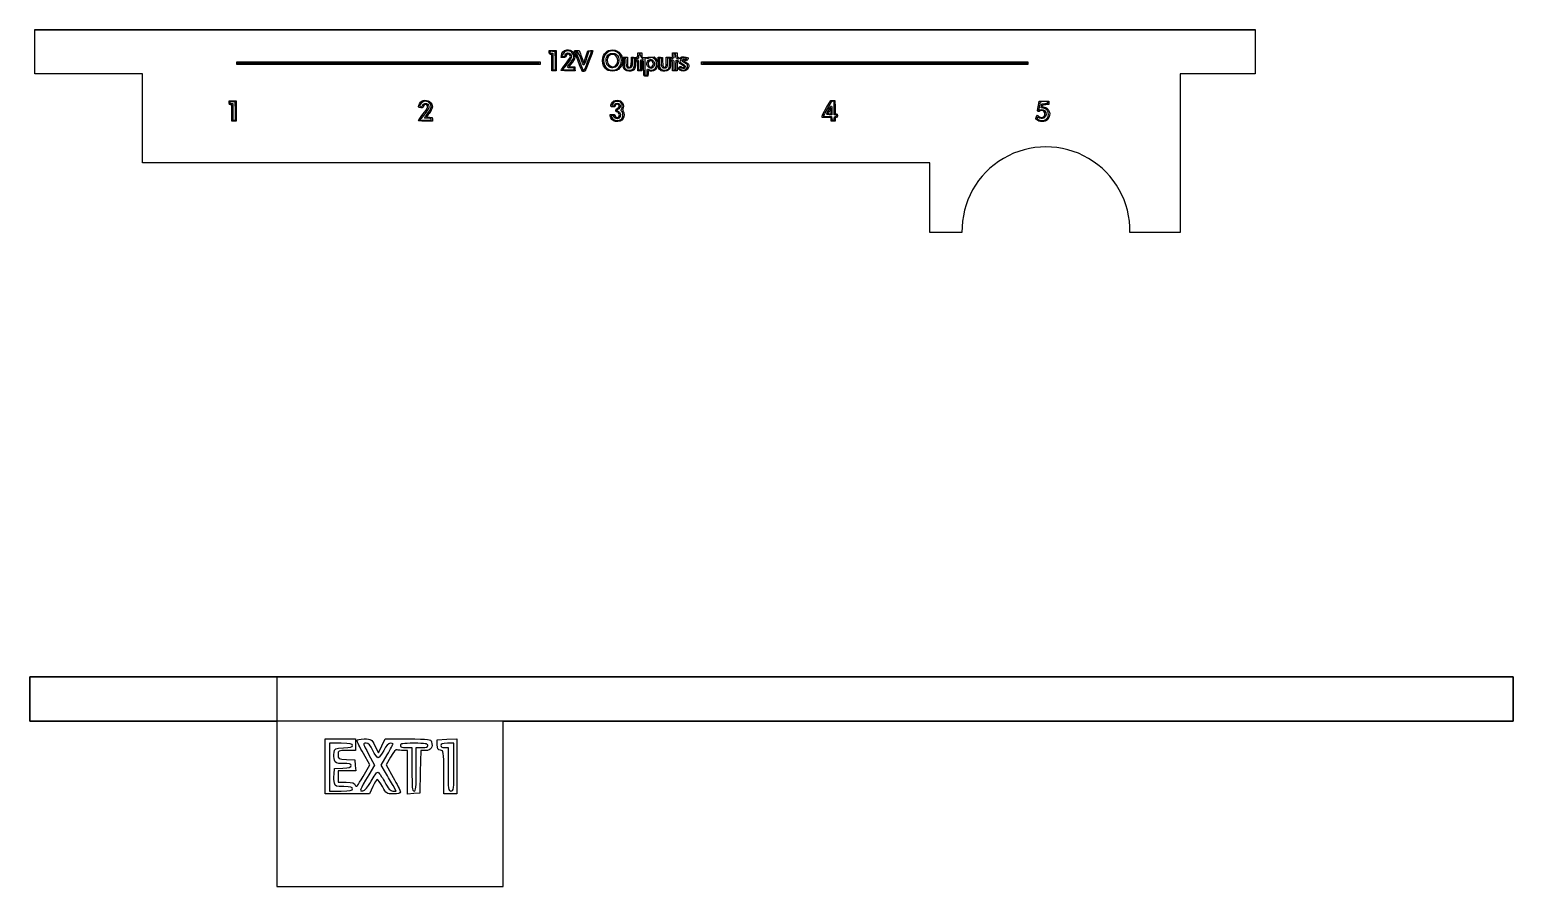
# Model space of a CAD drawing. Header units: millimetres. Extents: x 4.5 to 13.3, y 4 to 28.
# Drawn here: x 4.6 to 12.92, y 7.76 to 12.56 of the extents above; entities that cross this region are included whole.
import ezdxf

# ---------------------------------------------------------------- set-up
doc = ezdxf.new("R2010")
doc.units = ezdxf.units.MM
doc.layers.add('Front', color=7, linetype='CONTINUOUS')
doc.layers.add('Left', color=7, linetype='CONTINUOUS')

msp = doc.modelspace()

# ---------------------------------------------------------------- linework, layer by layer
at = {"layer": 'Front', "color": 7}
for points in [[(9.828779, 11.422414), (9.649096, 11.422414), (9.649096, 11.814002), (5.235316, 11.814002), (5.235316, 12.312662), (4.631078, 12.312662), (4.631078, 12.560503), (11.471509, 12.560503), (11.471509, 12.312662), (11.051954, 12.312662), (11.051954, 11.422414), (10.770367, 11.422414)], [(4.631078, 12.560385), (11.471497, 12.560385)], [(9.828771, 11.422532), (9.649096, 11.422532), (9.649096, 11.813882), (5.235316, 11.813882), (5.235316, 12.312775), (4.631078, 12.312775), (4.631078, 12.560385)], [(7.514835, 12.433161), (7.514155, 12.443733), (7.534309, 12.443733), (7.554462, 12.443733), (7.554462, 12.386977), (7.554462, 12.330221), (7.542221, 12.330221), (7.52998, 12.330221), (7.52998, 12.375708)], [(7.529981, 12.375708), (7.529981, 12.421194), (7.522747, 12.421892)], [(7.526642, 12.428153), (7.534433, 12.428153), (7.534433, 12.381413), (7.534433, 12.334672), (7.542264, 12.334672), (7.550095, 12.334672), (7.549498, 12.386421)], [(7.549497, 12.386421), (7.5489, 12.438169), (7.533877, 12.438828)], [(7.594235, 12.404783), (7.582285, 12.404783), (7.582716, 12.414332)], [(7.687864, 12.412017), (7.670962, 12.439282), (7.663722, 12.439282), (7.666732, 12.430935)], [(7.669992, 12.443733), (7.683135, 12.443733), (7.689766, 12.425371)], [(7.70251, 12.389748), (7.708625, 12.372486), (7.720141, 12.407554), (7.731658, 12.44262), (7.745445, 12.443279)], [(7.749358, 12.430935), (7.752357, 12.439282), (7.744827, 12.439282), (7.737298, 12.439282), (7.724385, 12.400332)], [(7.928512, 12.379744), (7.928387, 12.405896), (7.940629, 12.405896), (7.952871, 12.405896), (7.952871, 12.381413)], [(7.975126, 12.386523), (7.975126, 12.406128), (7.986811, 12.405455), (7.998496, 12.404782), (7.998336, 12.376961)], [(7.992933, 12.377854), (7.992933, 12.401444), (7.986256, 12.401444), (7.979578, 12.401444), (7.979509, 12.37863)], [(8.010739, 12.418138), (8.010739, 12.430378), (8.021867, 12.430378), (8.032996, 12.430378), (8.032996, 12.417816), (8.032996, 12.405254), (8.067607, 12.406837), (8.102218, 12.40842), (8.110795, 12.399844)], [(8.035222, 12.399219), (8.028545, 12.412573), (8.021867, 12.425928), (8.01519, 12.412573)], [(8.057294, 12.401444), (8.050802, 12.401444), (8.050802, 12.353591), (8.050802, 12.305738), (8.057479, 12.305738), (8.064157, 12.305738), (8.064157, 12.322431)], [(8.126863, 12.375031), (8.126136, 12.406141), (8.137991, 12.40546), (8.149847, 12.40478), (8.150485, 12.380384)], [(8.144282, 12.379041), (8.144282, 12.401444), (8.137414, 12.401444), (8.130545, 12.401444), (8.131293, 12.376004)], [(8.170991, 12.381413), (8.170991, 12.405896), (8.183232, 12.405896), (8.195475, 12.405896), (8.195475, 12.379115)], [(8.190517, 12.375911), (8.191644, 12.401444), (8.184853, 12.401444), (8.178062, 12.401444), (8.177309, 12.377189)], [(8.206603, 12.418397), (8.206603, 12.430378), (8.218844, 12.430378), (8.231086, 12.430378), (8.231086, 12.418136)], [(7.608974, 12.361356), (7.587775, 12.334672), (7.621199, 12.334672), (7.654622, 12.334672), (7.654622, 12.340237)], [(7.636501, 12.366946), (7.625013, 12.353591), (7.641486, 12.352478), (7.65796, 12.351366), (7.658641, 12.340794), (7.659321, 12.330221), (7.620248, 12.330221)], [(8.044125, 12.344021), (8.044125, 12.383638), (8.03856, 12.383638), (8.032996, 12.383638), (8.032996, 12.35693), (8.032996, 12.330221), (8.021867, 12.330221), (8.010739, 12.330221), (8.010739, 12.35667)], [(8.01519, 12.362494), (8.01519, 12.334672), (8.021867, 12.334672), (8.028545, 12.334672), (8.028545, 12.362494)], [(8.028545, 12.362494), (8.028545, 12.390316), (8.035222, 12.390316)], [(8.068607, 12.316243), (8.067495, 12.300174), (8.058582, 12.299514)], [(8.231086, 12.356929), (8.231086, 12.33022), (8.218844, 12.33022), (8.206603, 12.33022), (8.206603, 12.356393)], [(8.21328, 12.36159), (8.21328, 12.334672), (8.218776, 12.334672), (8.224271, 12.334672), (8.224896, 12.361938)], [(8.224897, 12.361938), (8.225521, 12.389203), (8.232756, 12.3899)], [(11.471497, 12.312775), (11.05195, 12.312775)], [(5.720897, 12.150493), (5.720219, 12.161066), (5.740372, 12.161066), (5.760526, 12.161066), (5.760526, 12.10431), (5.760526, 12.047554), (5.748284, 12.047554), (5.736042, 12.047554), (5.736042, 12.09304)], [(5.732704, 12.145486), (5.740494, 12.145486), (5.740494, 12.098745), (5.740494, 12.052005), (5.748325, 12.052005), (5.756156, 12.052005), (5.755559, 12.103753)], [(5.755559, 12.103753), (5.754961, 12.155501), (5.739938, 12.15616)], [(9.069629, 12.122941), (9.093556, 12.163286), (9.105187, 12.163288), (9.116819, 12.163291), (9.117429, 12.12601), (9.11804, 12.088729), (9.12416, 12.088026)], [(9.119152, 12.083165), (9.112475, 12.083165), (9.112475, 12.121002), (9.112475, 12.15884), (9.105241, 12.15877)], [(10.257136, 12.136583), (10.262064, 12.159953), (10.288773, 12.159953), (10.315481, 12.159953), (10.315481, 12.149937), (10.315481, 12.139921), (10.298854, 12.139255)], [(5.736042, 12.09304), (5.736042, 12.138527), (5.728809, 12.139224)], [(6.842786, 12.069352), (6.858923, 12.0687), (6.859603, 12.058127), (6.860284, 12.047555), (6.821211, 12.047555)], [(7.857163, 12.07749), (7.857163, 12.085391), (7.868408, 12.085391)], [(9.094669, 12.057569), (9.094669, 12.067585), (9.070186, 12.067585), (9.045703, 12.067585), (9.045703, 12.07509)], [(9.074081, 12.07378), (9.098008, 12.073148), (9.098688, 12.062576)], [(9.099121, 12.107648), (9.099121, 12.083165), (9.084653, 12.083165)], [(9.094638, 12.104866), (9.094568, 12.122115), (9.085697, 12.10584)], [(9.085758, 12.087616), (9.094661, 12.087616), (9.094661, 12.104866)], [(10.283734, 12.120916), (10.273193, 12.122141), (10.273734, 12.131031)], [(6.820741, 12.052005), (6.853359, 12.052005), (6.853359, 12.057569)], [(9.116926, 12.057569), (9.116926, 12.047554), (9.105798, 12.047554), (9.094669, 12.047554), (9.094669, 12.057569)], [(11.05195, 11.422532), (10.770372, 11.422532)]]:
    msp.add_lwpolyline(points, dxfattribs=at)
for points in [[(5.762751, 12.37251), (5.762751, 12.379187), (6.61298, 12.379187), (7.463209, 12.379187), (7.463209, 12.37251), (7.463209, 12.365833), (6.61298, 12.365833), (5.762751, 12.365833)], [(7.84604, 12.331539)], [(7.977129, 12.335958)], [(8.247148, 12.332463)], [(8.369081, 12.37251), (8.369081, 12.379187), (9.283856, 12.379187), (10.198631, 12.379187), (10.198631, 12.37251), (10.198631, 12.365833), (9.283856, 12.365833), (8.369081, 12.365833)]]:
    msp.add_lwpolyline(points, close=True, dxfattribs=at)
for points in [[(7.522747, 12.421892), (7.515812, 12.422558), (7.515486, 12.423024), (7.514835, 12.433161)], [(7.533876, 12.438827), (7.51909, 12.439473), (7.518852, 12.439396), (7.518852, 12.433819)], [(7.518852, 12.433819), (7.518852, 12.428827), (7.519779, 12.428153), (7.526642, 12.428153)], [(7.582716, 12.414332), (7.583506, 12.431866), (7.594917, 12.443868), (7.613751, 12.446973)], [(7.592289, 12.425391), (7.585508, 12.414268), (7.586381, 12.410348), (7.59564, 12.410348)], [(7.647956, 12.425391), (7.635013, 12.446621), (7.605233, 12.446621), (7.592289, 12.425391)], [(7.608702, 12.412359), (7.606255, 12.404995), (7.60585, 12.404783), (7.594235, 12.404783)], [(7.59564, 12.410348), (7.601758, 12.410348), (7.60343, 12.411238), (7.60343, 12.414498)], [(7.60343, 12.414498), (7.60343, 12.416782), (7.605506, 12.421288), (7.608043, 12.424514)], [(7.605606, 12.367798), (7.619044, 12.384776), (7.63104, 12.401299), (7.632263, 12.404516)], [(7.608043, 12.424514), (7.618271, 12.437517), (7.63905, 12.428459), (7.639034, 12.411005)], [(7.623848, 12.42297), (7.616461, 12.424824), (7.611747, 12.421521), (7.608702, 12.412359)], [(7.639034, 12.411005), (7.639034, 12.400536), (7.63557, 12.394832), (7.608974, 12.361356)], [(7.613751, 12.446973), (7.626465, 12.449069), (7.639005, 12.445174), (7.64733, 12.436543)], [(7.632263, 12.404516), (7.635208, 12.412262), (7.631163, 12.421134), (7.623848, 12.42297)], [(7.628102, 12.367042), (7.651501, 12.394451), (7.656988, 12.410579), (7.647956, 12.425391)], [(7.64733, 12.436543), (7.665556, 12.417647), (7.662341, 12.396982), (7.636501, 12.366946)], [(7.656847, 12.441498), (7.656847, 12.442742), (7.662675, 12.443733), (7.669992, 12.443733)], [(7.700074, 12.327473), (7.697757, 12.329052), (7.656847, 12.436963), (7.656847, 12.441498)], [(7.666732, 12.430935), (7.670986, 12.419141), (7.698217, 12.345934), (7.70109, 12.338568)], [(7.708804, 12.361381), (7.706055, 12.361381), (7.704337, 12.365535), (7.687864, 12.412017)], [(7.689766, 12.425371), (7.693413, 12.415272), (7.699148, 12.399241), (7.70251, 12.389748)], [(7.724385, 12.400332), (7.717216, 12.378705), (7.710286, 12.361381), (7.708804, 12.361381)], [(7.759231, 12.4416), (7.759231, 12.438126), (7.718905, 12.3318), (7.716355, 12.328552)], [(7.733645, 12.389203), (7.740638, 12.407565), (7.747709, 12.426345), (7.749358, 12.430935)], [(7.745445, 12.443283), (7.754041, 12.443692), (7.759231, 12.443061), (7.759231, 12.4416)], [(7.81859, 12.358043), (7.81166, 12.370905), (7.811679, 12.403045), (7.81866, 12.416063)], [(7.81863, 12.416063), (7.824115, 12.426346), (7.83889, 12.440536), (7.847826, 12.444104)], [(7.86892, 12.441459), (7.84059, 12.441327), (7.818794, 12.417575), (7.818777, 12.386814)], [(7.85605, 12.348943), (7.835515, 12.358071), (7.826678, 12.386528), (7.837688, 12.408076)], [(7.837688, 12.408076), (7.845157, 12.422693), (7.852427, 12.42704), (7.869405, 12.42704)], [(7.86985, 12.421468), (7.851743, 12.421468), (7.839357, 12.408259), (7.839357, 12.388906)], [(7.847826, 12.444104), (7.858499, 12.448365), (7.883905, 12.44722), (7.894045, 12.442021)], [(7.914179, 12.41146), (7.904881, 12.431129), (7.889155, 12.441551), (7.86892, 12.441459)], [(7.869405, 12.42704), (7.880161, 12.42704), (7.88505, 12.425943), (7.889829, 12.422459)], [(7.88623, 12.358495), (7.910626, 12.379024), (7.899595, 12.421438), (7.86985, 12.421468)], [(7.884045, 12.334987), (7.913241, 12.343735), (7.928222, 12.381755), (7.914179, 12.41146)], [(7.889829, 12.422459), (7.912727, 12.405764), (7.910489, 12.363294), (7.886053, 12.350809)], [(7.894045, 12.442021), (7.927895, 12.424665), (7.936712, 12.375626), (7.911317, 12.345958)], [(7.94033, 12.401444), (7.935095, 12.401444), (7.935057, 12.401264), (7.935065, 12.376405)], [(7.946634, 12.378253), (7.945628, 12.400874), (7.945473, 12.401444), (7.94033, 12.401444)], [(8.001836, 12.395672), (8.001836, 12.404412), (8.002481, 12.405896), (8.006287, 12.405896)], [(8.006287, 12.384284), (8.002651, 12.385234), (8.001836, 12.387319), (8.001836, 12.395672)], [(8.006287, 12.405896), (8.010199, 12.405896), (8.010739, 12.407379), (8.010739, 12.418138)], [(8.010739, 12.399219), (8.007771, 12.399219), (8.006287, 12.397735), (8.006287, 12.394767)], [(8.006287, 12.394767), (8.006287, 12.3918), (8.007771, 12.390316), (8.010739, 12.390316)], [(8.01519, 12.412573), (8.01519, 12.400702), (8.014697, 12.399219), (8.010739, 12.399219)], [(8.041899, 12.394767), (8.041899, 12.39823), (8.040415, 12.399219), (8.035222, 12.399219)], [(8.035222, 12.390316), (8.040415, 12.390316), (8.041899, 12.391305), (8.041899, 12.394767)], [(8.064724, 12.398662), (8.064211, 12.400192), (8.060864, 12.401444), (8.057294, 12.401444)], [(8.06193, 12.366833), (8.06193, 12.389709), (8.082827, 12.400922), (8.097714, 12.386035)], [(8.073889, 12.399775), (8.067647, 12.396819), (8.065437, 12.396551), (8.064724, 12.398662)], [(8.101995, 12.398662), (8.09318, 12.40468), (8.084934, 12.405006), (8.073889, 12.399775)], [(8.117027, 12.365494), (8.118001, 12.380463), (8.113228, 12.390995), (8.101995, 12.398662)], [(8.110795, 12.399844), (8.129874, 12.380766), (8.127748, 12.347295), (8.106552, 12.333011)], [(8.1977, 12.396107), (8.1977, 12.402214), (8.198744, 12.404359), (8.202152, 12.40525)], [(8.202152, 12.385347), (8.199044, 12.387287), (8.1977, 12.390537), (8.1977, 12.396107)], [(8.202152, 12.40525), (8.205907, 12.406232), (8.206603, 12.408286), (8.206603, 12.418397)], [(8.208828, 12.399864), (8.20638, 12.399226), (8.204377, 12.39693), (8.204377, 12.394767)], [(8.204377, 12.394767), (8.204377, 12.392605), (8.20638, 12.390311), (8.208828, 12.389671)], [(8.21328, 12.413478), (8.21328, 12.4029), (8.212614, 12.400853), (8.208828, 12.399864)], [(8.218733, 12.425928), (8.213596, 12.425928), (8.21328, 12.425206), (8.21328, 12.413478)], [(8.224854, 12.413129), (8.22423, 12.425046), (8.223811, 12.425928), (8.218733, 12.425928)], [(8.232756, 12.399634), (8.225604, 12.400321), (8.225514, 12.400477), (8.224854, 12.413129)], [(8.231086, 12.418136), (8.231086, 12.406445), (8.231343, 12.405895), (8.236858, 12.405895)], [(8.239988, 12.394767), (8.239988, 12.397844), (8.238094, 12.399119), (8.232756, 12.399634)], [(8.232756, 12.3899), (8.238094, 12.390414), (8.239988, 12.39169), (8.239988, 12.394767)], [(8.236858, 12.405895), (8.24063, 12.405895), (8.243009, 12.404449), (8.243722, 12.401723)], [(8.243722, 12.401723), (8.244737, 12.397841), (8.245227, 12.397934), (8.250747, 12.403054)], [(8.280566, 12.400786), (8.26463, 12.407818), (8.249119, 12.399845), (8.248963, 12.384539)], [(8.250747, 12.403054), (8.256088, 12.408005), (8.258185, 12.408472), (8.271698, 12.40771)], [(8.260431, 12.386402), (8.25949, 12.394576), (8.268168, 12.399067), (8.277068, 12.39501)], [(8.271698, 12.40771), (8.289938, 12.406682), (8.295677, 12.402633), (8.291594, 12.393674)], [(8.277068, 12.39501), (8.281798, 12.392855), (8.283354, 12.392896), (8.284815, 12.395211)], [(8.291594, 12.393674), (8.288381, 12.38662), (8.282998, 12.384343), (8.277562, 12.387738)], [(8.284815, 12.395209), (8.286069, 12.397193), (8.284732, 12.398948), (8.280566, 12.400786)], [(6.61298, 12.374736), (6.050612, 12.374736), (5.767203, 12.37399), (5.767203, 12.37251)], [(5.767203, 12.37251), (5.767203, 12.37103), (6.050612, 12.370284), (6.61298, 12.370284)], [(7.458757, 12.37251), (7.458757, 12.37399), (7.175348, 12.374736), (6.61298, 12.374736)], [(6.61298, 12.370284), (7.175348, 12.370284), (7.458757, 12.37103), (7.458757, 12.37251)], [(7.581173, 12.333575), (7.581173, 12.33542), (7.592168, 12.35082), (7.605606, 12.367798)], [(7.620245, 12.330221), (7.586918, 12.330221), (7.581173, 12.330714), (7.581173, 12.333575)], [(7.635703, 12.345801), (7.612394, 12.345801), (7.611678, 12.347802), (7.628102, 12.367042)], [(7.654622, 12.340237), (7.654622, 12.345736), (7.6544, 12.345801), (7.635703, 12.345801)], [(7.716355, 12.328552), (7.713976, 12.325521), (7.703919, 12.324854), (7.700074, 12.327473)], [(7.70109, 12.338568), (7.705096, 12.328297), (7.711476, 12.330593), (7.716551, 12.344132)], [(7.716551, 12.344132), (7.71896, 12.350559), (7.726652, 12.37084), (7.733645, 12.389203)], [(7.846034, 12.331539), (7.835947, 12.335901), (7.824634, 12.346828), (7.81859, 12.358043)], [(7.818777, 12.386814), (7.818707, 12.349834), (7.850217, 12.324852), (7.884045, 12.334987)], [(7.839357, 12.388906), (7.839357, 12.360373), (7.867083, 12.342385), (7.88623, 12.358495)], [(7.894018, 12.332193), (7.882746, 12.327074), (7.857171, 12.326725), (7.84604, 12.331541)], [(7.886053, 12.350809), (7.874997, 12.34516), (7.865843, 12.344591), (7.85605, 12.348943)], [(7.911317, 12.345958), (7.906767, 12.340643), (7.898982, 12.334448), (7.894018, 12.332193)], [(7.941514, 12.33308), (7.931167, 12.340037), (7.92866, 12.349037), (7.928512, 12.379744)], [(7.935065, 12.376405), (7.935065, 12.355471), (7.935788, 12.350194), (7.939432, 12.344218)], [(7.939432, 12.344218), (7.946138, 12.333219), (7.96174, 12.329801), (7.977129, 12.335958)], [(7.98284, 12.331159), (7.970733, 12.3261), (7.950495, 12.327041), (7.941513, 12.33308)], [(7.964627, 12.34401), (7.95098, 12.343013), (7.947943, 12.348792), (7.946634, 12.378253)], [(7.952869, 12.381413), (7.952869, 12.359897), (7.95341, 12.35639), (7.95732, 12.352478)], [(7.95732, 12.352478), (7.968693, 12.341106), (7.975126, 12.353406), (7.975126, 12.386523)], [(7.979539, 12.37863), (7.979469, 12.349954), (7.977338, 12.344939), (7.964627, 12.34401)], [(7.977136, 12.335958), (7.989961, 12.34109), (7.992933, 12.348972), (7.992933, 12.377854)], [(7.998338, 12.376961), (7.998157, 12.344778), (7.995308, 12.336368), (7.98284, 12.331159)], [(8.010739, 12.35667), (8.010739, 12.381247), (8.010426, 12.383202), (8.006287, 12.384284)], [(8.010739, 12.390316), (8.014953, 12.390316), (8.01519, 12.388831), (8.01519, 12.362494)], [(8.046897, 12.30163), (8.044892, 12.303635), (8.044125, 12.31537), (8.044125, 12.344021)], [(8.069498, 12.351143), (8.063656, 12.356985), (8.06193, 12.360563), (8.06193, 12.366833)], [(8.084875, 12.385439), (8.070257, 12.386854), (8.063194, 12.368864), (8.073317, 12.355996)], [(8.064157, 12.322431), (8.064157, 12.331612), (8.064874, 12.339124), (8.065751, 12.339124)], [(8.065751, 12.339124), (8.066629, 12.339124), (8.071487, 12.337543), (8.076547, 12.33561)], [(8.073059, 12.330188), (8.070235, 12.331985), (8.069549, 12.329841), (8.068607, 12.316243)], [(8.097714, 12.350081), (8.088569, 12.340938), (8.079357, 12.341284), (8.069498, 12.351143)], [(8.106552, 12.333011), (8.098615, 12.327662), (8.079554, 12.326056), (8.073059, 12.330188)], [(8.073317, 12.355996), (8.080432, 12.346949), (8.090635, 12.348616), (8.096056, 12.359712)], [(8.076547, 12.33561), (8.097084, 12.327766), (8.115454, 12.341329), (8.117027, 12.365494)], [(8.096056, 12.376405), (8.092785, 12.3831), (8.090573, 12.384887), (8.084875, 12.385439)], [(8.096056, 12.359712), (8.10001, 12.367804), (8.10001, 12.368313), (8.096056, 12.376405)], [(8.097714, 12.386035), (8.103221, 12.380528), (8.104219, 12.377769), (8.104219, 12.368058)], [(8.104219, 12.368058), (8.104219, 12.358348), (8.103221, 12.35559), (8.097714, 12.350081)], [(8.133154, 12.33794), (8.127857, 12.343633), (8.127555, 12.345417), (8.126863, 12.375031)], [(8.131293, 12.376004), (8.13214, 12.347203), (8.135141, 12.340272), (8.148943, 12.335255)], [(8.143169, 12.330118), (8.140721, 12.331132), (8.136214, 12.334651), (8.133154, 12.33794)], [(8.181697, 12.332504), (8.173923, 12.327764), (8.152125, 12.326415), (8.143169, 12.330118)], [(8.161187, 12.34361), (8.147362, 12.343679), (8.144282, 12.350133), (8.144282, 12.379041)], [(8.148943, 12.335255), (8.156871, 12.332373), (8.170822, 12.333234), (8.177947, 12.337047)], [(8.150483, 12.380387), (8.150969, 12.361688), (8.151961, 12.355061), (8.154723, 12.352009)], [(8.154723, 12.352009), (8.159314, 12.346935), (8.161066, 12.347005), (8.16654, 12.35248)], [(8.177309, 12.377189), (8.176451, 12.349586), (8.173552, 12.343549), (8.161187, 12.34361)], [(8.16654, 12.352478), (8.170452, 12.35639), (8.170991, 12.359897), (8.170991, 12.381413)], [(8.177947, 12.337047), (8.186887, 12.341832), (8.189349, 12.349443), (8.190517, 12.375911)], [(8.195475, 12.379115), (8.195475, 12.348224), (8.192835, 12.339294), (8.181697, 12.332504)], [(8.206603, 12.356393), (8.206603, 12.380156), (8.206193, 12.382823), (8.202152, 12.385347)], [(8.208828, 12.389671), (8.21297, 12.388587), (8.21328, 12.386635), (8.21328, 12.36159)], [(8.236162, 12.383638), (8.231159, 12.383638), (8.231086, 12.383249), (8.231086, 12.356929)], [(8.243755, 12.37697), (8.241973, 12.381692), (8.239757, 12.383638), (8.236162, 12.383638)], [(8.247148, 12.332468), (8.237827, 12.338151), (8.236505, 12.34181), (8.241188, 12.34896)], [(8.241188, 12.34896), (8.245412, 12.355406), (8.250161, 12.356127), (8.256551, 12.351294)], [(8.253283, 12.366398), (8.249427, 12.368545), (8.245139, 12.373303), (8.243755, 12.37697)], [(8.246801, 12.34485), (8.244948, 12.342617), (8.245595, 12.341104), (8.249502, 12.338544)], [(8.256876, 12.344146), (8.250594, 12.347142), (8.248807, 12.347267), (8.246801, 12.34485)], [(8.284081, 12.332503), (8.274236, 12.326501), (8.256961, 12.326484), (8.247148, 12.332434)], [(8.248963, 12.384539), (8.248886, 12.376739), (8.253206, 12.371973), (8.26473, 12.367158)], [(8.249502, 12.338544), (8.25992, 12.331717), (8.272309, 12.331876), (8.282259, 12.338967)], [(8.271978, 12.351426), (8.273258, 12.354763), (8.27117, 12.356435), (8.253283, 12.366398)], [(8.256551, 12.351294), (8.262174, 12.347042), (8.270321, 12.347112), (8.271978, 12.351426)], [(8.27743, 12.350984), (8.276421, 12.342241), (8.267261, 12.339194), (8.256876, 12.344146)], [(8.27404, 12.374046), (8.263518, 12.379145), (8.261003, 12.381427), (8.260431, 12.386402)], [(8.26473, 12.367158), (8.274981, 12.362875), (8.278313, 12.358631), (8.27743, 12.350984)], [(8.277562, 12.387738), (8.271886, 12.391283), (8.266698, 12.390969), (8.266698, 12.387079)], [(8.266698, 12.387081), (8.266698, 12.385302), (8.271418, 12.381758), (8.277188, 12.379206)], [(8.289399, 12.362408), (8.287943, 12.365603), (8.281698, 12.370334), (8.27404, 12.374046)], [(8.277188, 12.379206), (8.291027, 12.373084), (8.294904, 12.369296), (8.296604, 12.360239)], [(8.282259, 12.338966), (8.289321, 12.343996), (8.292714, 12.355134), (8.289399, 12.362408)], [(8.296604, 12.360239), (8.298535, 12.349941), (8.293162, 12.33804), (8.284081, 12.332503)], [(9.283856, 12.374736), (8.678458, 12.374736), (8.373533, 12.37399), (8.373533, 12.37251)], [(8.373533, 12.37251), (8.373533, 12.37103), (8.678458, 12.370284), (9.283856, 12.370284)], [(10.194179, 12.37251), (10.194179, 12.37399), (9.889254, 12.374736), (9.283856, 12.374736)], [(9.283856, 12.370284), (9.889254, 12.370284), (10.194179, 12.37103), (10.194179, 12.37251)], [(8.058582, 12.299516), (8.053577, 12.299148), (8.048453, 12.300071), (8.046897, 12.30163)], [(5.728809, 12.139224), (5.721873, 12.13989), (5.721548, 12.140357), (5.720897, 12.150493)], [(5.739938, 12.15616), (5.725152, 12.156805), (5.724914, 12.156729), (5.724914, 12.151152)], [(5.724914, 12.151152), (5.724914, 12.14616), (5.725841, 12.145486), (5.732704, 12.145486)], [(6.782535, 12.128323), (6.781537, 12.137023), (6.790351, 12.154035), (6.79839, 12.158925)], [(6.848307, 12.143487), (6.834445, 12.164237), (6.802673, 12.163287), (6.792225, 12.141811)], [(6.79839, 12.158925), (6.822043, 12.173308), (6.855101, 12.159508), (6.858982, 12.13363)], [(6.803386, 12.132687), (6.807995, 12.147886), (6.824454, 12.152711), (6.834547, 12.141822)], [(7.871631, 12.127679), (7.857265, 12.127679), (7.856403, 12.129796), (7.864397, 12.14544)], [(7.864397, 12.14544), (7.871824, 12.159975), (7.879162, 12.164404), (7.895818, 12.164404)], [(7.921912, 12.145106), (7.911626, 12.164325), (7.877738, 12.162435), (7.869271, 12.14217)], [(7.879421, 12.136424), (7.879421, 12.1435), (7.885606, 12.147711), (7.896, 12.147711)], [(7.895818, 12.164404), (7.911595, 12.164404), (7.919389, 12.160527), (7.926259, 12.14926)], [(7.896, 12.147711), (7.906583, 12.147711), (7.909884, 12.145074), (7.911897, 12.135009)], [(7.920356, 12.114516), (7.92501, 12.122395), (7.925796, 12.13785), (7.921912, 12.145106)], [(7.926259, 12.14926), (7.931369, 12.140878), (7.93199, 12.122662), (7.927444, 12.114454)], [(9.105241, 12.158784), (9.098228, 12.158715), (9.09728, 12.157489), (9.074081, 12.117952)], [(10.266538, 12.151606), (10.265892, 12.148852), (10.263488, 12.137287), (10.261198, 12.125907)], [(10.288815, 12.156614), (10.268764, 12.156614), (10.267655, 12.156364), (10.266538, 12.151606)], [(10.273737, 12.131031), (10.274612, 12.145344), (10.274803, 12.145486), (10.293155, 12.145486)], [(10.309917, 12.15105), (10.309917, 12.156593), (10.309841, 12.156614), (10.288815, 12.156614)], [(10.293155, 12.145486), (10.309551, 12.145486), (10.309917, 12.145611), (10.309917, 12.15105)], [(6.782136, 12.051018), (6.782136, 12.052924), (6.793154, 12.068526), (6.806619, 12.08569)], [(6.795197, 12.122115), (6.783776, 12.122115), (6.783217, 12.122386), (6.782535, 12.128323)], [(6.792225, 12.141811), (6.787021, 12.131115), (6.787779, 12.127679), (6.79534, 12.127679)], [(6.837447, 12.115848), (6.83524, 12.111653), (6.801072, 12.067109), (6.791462, 12.0559)], [(6.809665, 12.129692), (6.807218, 12.122327), (6.806814, 12.122115), (6.795197, 12.122115)], [(6.79534, 12.127679), (6.800176, 12.127679), (6.802261, 12.128978), (6.803386, 12.132687)], [(6.806619, 12.08569), (6.820086, 12.102854), (6.831712, 12.119324), (6.832457, 12.122288)], [(6.825159, 12.140215), (6.817434, 12.142154), (6.812749, 12.138972), (6.809665, 12.129692)], [(6.815522, 12.065942), (6.815522, 12.067486), (6.822043, 12.076563), (6.830015, 12.086114)], [(6.83444, 12.063134), (6.820695, 12.063134), (6.815522, 12.063901), (6.815522, 12.065942)], [(6.832457, 12.122288), (6.834683, 12.131159), (6.831661, 12.138583), (6.825159, 12.140215)], [(6.836758, 12.083919), (6.831199, 12.0776), (6.82665, 12.071885), (6.82665, 12.071218)], [(6.82665, 12.071218), (6.82665, 12.070552), (6.833912, 12.069712), (6.842786, 12.069352)], [(6.830015, 12.086114), (6.854021, 12.114873), (6.85835, 12.128453), (6.848307, 12.143487)], [(6.853359, 12.057569), (6.853359, 12.063068), (6.853137, 12.063134), (6.83444, 12.063134)], [(6.834547, 12.141822), (6.840542, 12.135353), (6.841796, 12.124116), (6.837447, 12.115848)], [(6.853717, 12.109236), (6.849949, 12.101629), (6.842318, 12.090237), (6.836758, 12.083919)], [(6.858982, 12.13363), (6.860355, 12.124474), (6.859655, 12.121219), (6.853717, 12.109236)], [(7.885903, 12.045293), (7.86943, 12.048268), (7.857163, 12.06201), (7.857163, 12.07749)], [(7.868085, 12.078713), (7.862079, 12.078713), (7.861493, 12.078151), (7.862899, 12.073706)], [(7.862899, 12.073706), (7.865867, 12.064319), (7.871433, 12.058054), (7.88044, 12.053963)], [(7.869271, 12.14217), (7.865048, 12.132063), (7.865024, 12.132131), (7.872744, 12.132131)], [(7.878274, 12.072102), (7.875619, 12.077235), (7.873341, 12.078713), (7.868085, 12.078713)], [(7.868408, 12.085391), (7.878918, 12.085391), (7.879805, 12.084954), (7.881996, 12.078667)], [(7.883872, 12.130772), (7.883872, 12.128507), (7.880594, 12.127679), (7.871631, 12.127679)], [(7.872744, 12.132131), (7.877854, 12.132131), (7.879421, 12.133138), (7.879421, 12.136424)], [(7.904666, 12.063379), (7.893392, 12.058242), (7.883802, 12.061411), (7.878274, 12.072102)], [(7.881996, 12.078667), (7.88783, 12.061932), (7.908355, 12.06507), (7.908355, 12.082697)], [(7.887948, 12.138897), (7.885706, 12.136129), (7.883872, 12.132472), (7.883872, 12.130772)], [(7.929657, 12.061674), (7.922142, 12.04913), (7.903435, 12.042126), (7.885903, 12.045293)], [(7.897816, 12.142477), (7.893388, 12.143589), (7.891064, 12.142748), (7.887948, 12.138897)], [(7.888323, 12.107201), (7.888323, 12.114843), (7.889072, 12.115928), (7.896107, 12.118471)], [(7.893468, 12.098745), (7.888995, 12.098745), (7.888323, 12.099849), (7.888323, 12.107201)], [(7.89952, 12.112456), (7.891157, 12.109541), (7.890421, 12.103197), (7.898445, 12.103197)], [(7.908355, 12.082697), (7.908355, 12.090895), (7.901073, 12.098745), (7.893468, 12.098745)], [(7.896107, 12.118471), (7.908533, 12.122964), (7.909709, 12.139493), (7.897816, 12.142477)], [(7.898445, 12.103197), (7.916186, 12.103197), (7.921228, 12.070925), (7.904666, 12.063379)], [(7.911897, 12.135009), (7.913724, 12.125876), (7.907977, 12.115405), (7.89952, 12.112456)], [(7.908983, 12.052831), (7.912922, 12.054509), (7.918649, 12.058596), (7.92171, 12.061913)], [(7.921821, 12.101965), (7.916444, 12.107689), (7.916424, 12.107861), (7.920356, 12.114516)], [(7.92171, 12.061913), (7.926425, 12.067024), (7.927274, 12.070095), (7.927274, 12.082052)], [(7.927274, 12.082052), (7.927274, 12.093961), (7.926424, 12.097066), (7.921821, 12.101965)], [(7.927444, 12.114454), (7.924775, 12.109635), (7.924973, 12.108289), (7.929192, 12.102583)], [(7.929192, 12.102583), (7.935546, 12.093989), (7.935796, 12.071923), (7.929657, 12.061674)], [(9.045703, 12.07509), (9.045703, 12.080646), (9.051918, 12.093075), (9.069629, 12.122941)], [(9.074081, 12.117952), (9.060921, 12.095525), (9.050154, 12.076553), (9.050154, 12.075793)], [(9.050154, 12.075793), (9.050154, 12.075033), (9.060921, 12.074127), (9.074081, 12.07378)], [(9.070186, 12.086785), (9.070186, 12.092809), (9.092513, 12.132131), (9.095934, 12.132131)], [(9.084653, 12.083165), (9.072778, 12.083165), (9.070186, 12.083811), (9.070186, 12.086785)], [(9.085727, 12.10584), (9.080847, 12.096889), (9.076855, 12.089127), (9.076855, 12.08859)], [(9.076855, 12.08859), (9.076855, 12.088056), (9.080861, 12.087616), (9.085758, 12.087616)], [(9.095934, 12.132131), (9.098506, 12.132131), (9.099121, 12.127408), (9.099121, 12.107648)], [(9.098686, 12.062576), (9.099331, 12.052559), (9.099702, 12.052003), (9.105798, 12.052003)], [(9.105798, 12.052003), (9.111893, 12.052003), (9.112267, 12.052559), (9.112909, 12.062576)], [(9.112909, 12.062577), (9.113534, 12.072259), (9.114104, 12.073209), (9.119708, 12.073853)], [(9.123603, 12.067585), (9.117174, 12.067585), (9.116926, 12.067217), (9.116926, 12.057569)], [(9.125829, 12.078861), (9.125829, 12.08216), (9.124269, 12.083165), (9.119152, 12.083165)], [(9.119708, 12.073853), (9.124033, 12.074353), (9.125829, 12.075821), (9.125829, 12.078861)], [(9.130281, 12.077453), (9.130281, 12.067972), (9.130017, 12.067585), (9.123603, 12.067585)], [(9.12416, 12.088026), (9.129811, 12.087373), (9.130281, 12.086563), (9.130281, 12.077453)], [(10.24316, 12.062245), (10.243091, 12.069081), (10.247669, 12.080939), (10.250303, 12.080939)], [(10.268402, 12.045289), (10.256541, 12.047077), (10.243181, 12.056052), (10.24316, 12.062245)], [(10.257785, 12.067423), (10.252581, 12.072313), (10.249823, 12.071589), (10.249823, 12.065333)], [(10.249823, 12.065333), (10.249823, 12.060554), (10.256466, 12.054541), (10.264607, 12.05195)], [(10.250303, 12.080939), (10.251552, 12.080939), (10.255996, 12.077935), (10.260179, 12.074262)], [(10.256578, 12.100971), (10.250678, 12.100971), (10.250762, 12.106362), (10.257133, 12.136583)], [(10.266503, 12.104506), (10.263536, 12.102562), (10.25907, 12.100971), (10.256578, 12.100971)], [(10.261198, 12.125907), (10.257336, 12.106718), (10.25731, 12.105465), (10.260837, 12.108657)], [(10.287473, 12.06415), (10.278407, 12.059462), (10.264645, 12.060979), (10.257785, 12.067423)], [(10.260179, 12.074262), (10.270206, 12.065459), (10.281172, 12.065158), (10.288879, 12.073474)], [(10.260837, 12.108657), (10.267085, 12.114311), (10.283857, 12.113139), (10.291752, 12.106496)], [(10.288879, 12.073474), (10.303441, 12.089187), (10.284087, 12.116027), (10.266503, 12.104506)], [(10.32005, 12.080057), (10.315979, 12.054599), (10.295975, 12.041133), (10.268402, 12.045289)], [(10.280525, 12.135918), (10.277296, 12.130837), (10.278777, 12.127679), (10.284393, 12.127679)], [(10.298854, 12.139257), (10.289016, 12.138862), (10.281531, 12.137501), (10.280525, 12.135918)], [(10.313745, 12.083629), (10.315271, 12.104269), (10.303743, 12.118592), (10.283734, 12.120916)], [(10.284393, 12.127679), (10.305783, 12.127679), (10.323814, 12.103597), (10.32005, 12.080057)], [(10.291752, 12.106496), (10.304845, 12.095478), (10.302463, 12.071902), (10.287473, 12.06415)], [(10.298261, 12.055727), (10.308445, 12.063331), (10.312828, 12.071229), (10.313745, 12.083629)], [(6.821208, 12.047554), (6.787329, 12.047554), (6.782136, 12.048012), (6.782136, 12.051018)], [(6.791462, 12.0559), (6.788303, 12.052215), (6.789888, 12.052005), (6.820741, 12.052005)], [(7.88044, 12.053963), (7.891241, 12.049057), (7.89937, 12.048735), (7.908983, 12.052831)], [(10.264607, 12.05195), (10.274313, 12.048862), (10.291677, 12.050811), (10.298261, 12.055727)], [(10.537887, 11.838498), (10.390742, 11.924839), (10.208405, 11.924839), (10.06126, 11.838498)], [(10.537887, 11.838498), (10.390742, 11.924839), (10.208405, 11.924839), (10.06126, 11.838498)], [(10.06126, 11.838498), (9.914114, 11.752157), (9.825177, 11.592981), (9.828779, 11.422414)], [(10.06126, 11.838498), (9.914114, 11.752157), (9.825177, 11.592981), (9.828779, 11.422414)], [(10.770367, 11.422414), (10.773969, 11.592981), (10.685032, 11.752157), (10.537887, 11.838498)], [(10.770367, 11.422414), (10.773969, 11.592981), (10.685032, 11.752157), (10.537887, 11.838498)]]:
    msp.add_open_spline(points, degree=3, dxfattribs=at)
at = {"layer": 'Left', "color": 7}
for points in [[(7.256075, 8.682116), (12.919621, 8.682116), (12.919621, 8.929958), (4.602055, 8.929958), (4.602055, 8.682116), (5.987275, 8.682116), (5.987275, 7.755188), (7.256075, 7.755188)], [(4.602055, 8.929958), (12.919621, 8.929958), (12.919621, 8.682116), (4.602055, 8.682116)], [(5.987275, 8.682116), (4.602055, 8.682116), (4.602055, 8.929958), (5.987275, 8.929958)], [(7.256075, 8.682116), (5.987275, 8.682116), (5.987275, 7.755188), (7.256075, 7.755188)], [(6.515945, 8.344714)]]:
    msp.add_lwpolyline(points, close=True, dxfattribs=at)
for points in [[(6.258427, 8.427824), (6.258427, 8.5819), (6.343574, 8.5819), (6.428722, 8.5819), (6.428722, 8.549463), (6.428722, 8.517026), (6.380065, 8.517026)], [(6.537175, 8.543408), (6.556737, 8.504916), (6.575438, 8.543408), (6.594139, 8.5819), (6.721725, 8.5819)], [(6.886896, 8.549463), (6.886896, 8.577846), (6.941634, 8.580243), (6.996372, 8.582641), (6.996372, 8.428194), (6.996372, 8.273747), (6.95988, 8.273747), (6.923388, 8.273747), (6.923388, 8.394823)], [(6.347629, 8.557572), (6.282755, 8.557572), (6.282755, 8.423769), (6.282755, 8.289966), (6.347629, 8.289966)], [(6.471283, 8.371795), (6.509485, 8.437261), (6.473158, 8.50024)], [(6.50232, 8.496596), (6.535792, 8.435609), (6.503643, 8.381039)], [(6.597279, 8.393306), (6.573213, 8.435816), (6.606388, 8.493357)], [(6.821692, 8.517026), (6.794072, 8.517026), (6.791829, 8.397414), (6.789584, 8.277802), (6.75512, 8.275308), (6.720656, 8.272815), (6.720656, 8.39492), (6.720656, 8.517026), (6.696991, 8.517026)], [(6.712547, 8.533245), (6.744984, 8.533245), (6.744984, 8.411605)], [(6.769311, 8.411605), (6.769311, 8.533245), (6.801748, 8.533245)], [(6.927443, 8.533245), (6.947716, 8.533245), (6.947716, 8.411605)], [(6.980153, 8.423769), (6.980153, 8.557572), (6.943661, 8.557572)], [(6.526033, 8.314294), (6.507042, 8.273747), (6.382734, 8.273747), (6.258427, 8.273747), (6.258427, 8.427824)], [(6.308545, 8.383995), (6.311137, 8.41566), (6.357765, 8.418092)], [(6.378038, 8.466748), (6.424667, 8.464316), (6.427184, 8.433906), (6.4297, 8.403495), (6.380555, 8.403495), (6.33141, 8.403495), (6.33141, 8.371059), (6.33141, 8.338622), (6.376273, 8.338622)], [(6.625547, 8.480665), (6.599805, 8.435846), (6.639957, 8.366321)], [(6.638337, 8.289977), (6.657384, 8.289977), (6.639365, 8.320386)]]:
    msp.add_lwpolyline(points, dxfattribs=at)
for points in [[(6.436831, 8.57256), (6.436831, 8.578357), (6.452153, 8.5819), (6.477222, 8.5819)], [(6.473158, 8.50024), (6.453178, 8.534879), (6.436831, 8.567424), (6.436831, 8.57256)], [(6.477222, 8.5819), (6.51725, 8.5819), (6.517789, 8.581553), (6.537175, 8.543408)], [(6.721725, 8.5819), (6.842189, 8.5819), (6.849599, 8.580994), (6.854459, 8.565681)], [(6.310658, 8.463336), (6.307995, 8.473947), (6.307014, 8.493105), (6.308476, 8.50591)], [(6.308476, 8.50591), (6.311055, 8.528473), (6.312697, 8.529264), (6.36182, 8.531604)], [(6.380065, 8.517026), (6.331593, 8.517026), (6.33141, 8.516936), (6.33141, 8.493103)], [(6.33141, 8.493103), (6.33141, 8.469667), (6.33236, 8.46913), (6.378038, 8.466748)], [(6.412503, 8.545795), (6.412503, 8.55511), (6.398942, 8.557572), (6.347629, 8.557572)], [(6.36182, 8.531604), (6.399617, 8.533405), (6.412503, 8.537013), (6.412503, 8.545795)], [(6.487946, 8.557583), (6.469164, 8.557583), (6.469401, 8.556577), (6.50232, 8.496596)], [(6.526033, 8.517037), (6.511138, 8.548837), (6.502923, 8.557583), (6.487946, 8.557583)], [(6.555665, 8.47649), (6.549812, 8.47649), (6.536478, 8.494736), (6.526033, 8.517037)], [(6.586852, 8.517037), (6.575551, 8.494736), (6.561517, 8.47649), (6.555665, 8.47649)], [(6.623481, 8.557583), (6.612328, 8.557583), (6.601101, 8.545155), (6.586852, 8.517037)], [(6.606388, 8.493357), (6.624634, 8.525004), (6.639563, 8.552402), (6.639563, 8.554241)], [(6.639563, 8.554241), (6.639563, 8.556079), (6.632326, 8.557583), (6.623481, 8.557583)], [(6.662308, 8.521254), (6.655261, 8.523958), (6.642009, 8.509325), (6.625547, 8.480665)], [(6.696991, 8.517026), (6.683976, 8.517026), (6.668368, 8.518929), (6.662308, 8.521254)], [(6.757148, 8.557572), (6.694075, 8.557572), (6.680109, 8.555367), (6.680109, 8.545408)], [(6.680109, 8.545408), (6.680109, 8.536623), (6.68912, 8.533245), (6.712547, 8.533245)], [(6.834186, 8.545408), (6.834186, 8.555367), (6.82022, 8.557572), (6.757148, 8.557572)], [(6.801748, 8.533245), (6.825175, 8.533245), (6.834186, 8.536623), (6.834186, 8.545408)], [(6.854459, 8.565681), (6.864098, 8.535311), (6.851784, 8.517026), (6.821692, 8.517026)], [(6.905142, 8.518489), (6.890189, 8.520613), (6.886896, 8.526203), (6.886896, 8.549463)], [(6.923388, 8.394823), (6.923388, 8.514208), (6.923131, 8.515934), (6.905142, 8.518489)], [(6.943661, 8.557572), (6.91663, 8.557572), (6.907169, 8.554419), (6.907169, 8.545408)], [(6.907169, 8.545408), (6.907169, 8.53784), (6.914828, 8.533245), (6.927443, 8.533245)], [(6.359947, 8.444042), (6.319903, 8.444042), (6.315021, 8.445953), (6.310658, 8.463336)], [(6.357765, 8.418092), (6.391975, 8.419876), (6.404394, 8.423656), (6.404394, 8.432283)], [(6.404394, 8.432283), (6.404394, 8.441126), (6.393369, 8.444042), (6.359947, 8.444042)], [(6.744984, 8.411605), (6.744984, 8.308887), (6.746876, 8.289966), (6.757148, 8.289966)], [(6.757148, 8.289966), (6.767419, 8.289966), (6.769311, 8.308887), (6.769311, 8.411605)], [(6.947716, 8.411605), (6.947716, 8.295372), (6.948437, 8.289966), (6.963934, 8.289966)], [(6.963934, 8.289966), (6.979498, 8.289966), (6.980153, 8.295372), (6.980153, 8.423769)], [(6.310727, 8.333313), (6.308102, 8.343773), (6.30712, 8.36658), (6.308545, 8.383995)], [(6.364002, 8.314294), (6.319883, 8.314294), (6.31507, 8.316013), (6.310727, 8.333313)], [(6.376273, 8.338622), (6.413662, 8.338622), (6.42213, 8.335932), (6.427108, 8.322476)], [(6.427108, 8.322476), (6.432076, 8.309045), (6.439506, 8.31734), (6.471283, 8.371795)], [(6.503643, 8.381039), (6.448903, 8.288121), (6.448957, 8.288267), (6.469984, 8.291357)], [(6.469984, 8.291357), (6.482726, 8.293229), (6.496505, 8.309225), (6.515945, 8.344714)], [(6.515945, 8.344704), (6.531214, 8.372579), (6.547942, 8.395382), (6.553116, 8.395376)], [(6.551241, 8.354841), (6.547822, 8.354841), (6.536478, 8.336595), (6.526033, 8.314294)], [(6.579526, 8.314294), (6.567388, 8.336595), (6.55466, 8.354841), (6.551241, 8.354841)], [(6.553116, 8.395376), (6.558291, 8.395376), (6.575297, 8.371655), (6.590907, 8.342676)], [(6.590907, 8.342676), (6.613436, 8.300854), (6.623218, 8.289985), (6.638337, 8.289977)], [(6.639365, 8.320386), (6.629454, 8.337112), (6.610515, 8.369926), (6.597279, 8.393306)], [(6.639957, 8.366321), (6.662041, 8.328083), (6.680109, 8.29161), (6.680109, 8.285272)], [(6.347629, 8.289966), (6.399889, 8.289966), (6.412503, 8.292331), (6.412503, 8.30213)], [(6.412503, 8.30213), (6.412503, 8.311586), (6.401708, 8.314294), (6.364002, 8.314294)], [(6.640851, 8.273747), (6.602091, 8.273747), (6.601315, 8.274261), (6.579526, 8.314294)], [(6.680109, 8.285272), (6.680109, 8.276899), (6.669373, 8.273747), (6.640851, 8.273747)]]:
    msp.add_open_spline(points, degree=3, dxfattribs=at)

doc.saveas('drawing.dxf')
